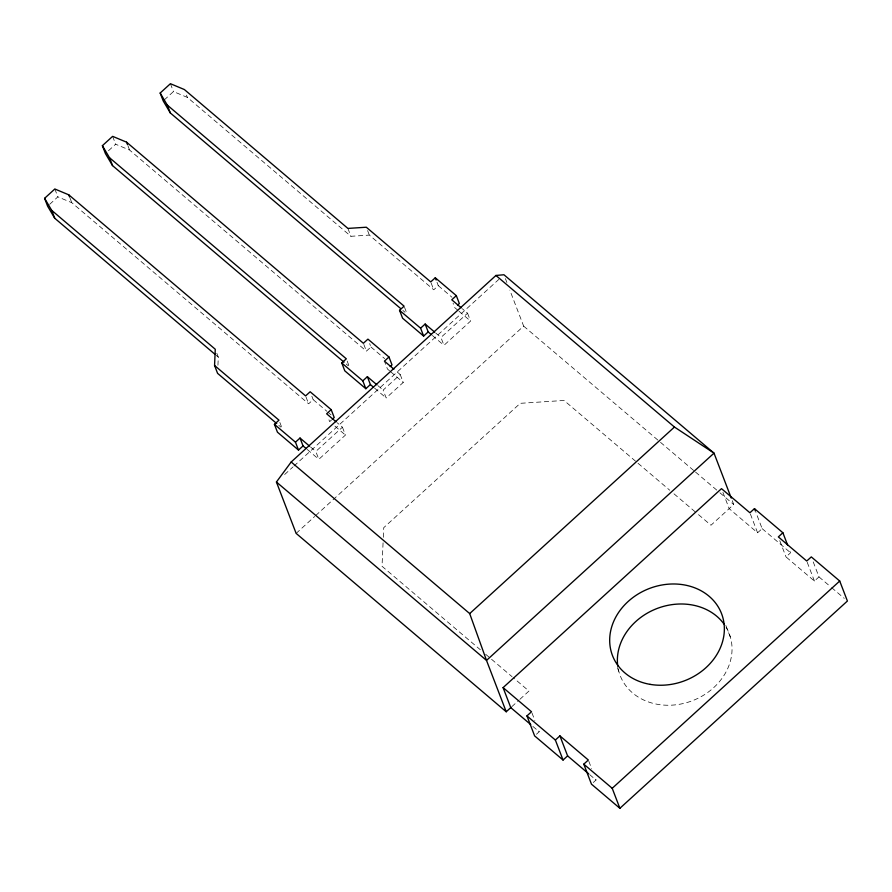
<?xml version="1.0" encoding="UTF-8"?>
<svg xmlns="http://www.w3.org/2000/svg" width="892" height="892" viewBox="0 0 892 892"><rect width="100%" height="100%" fill="white"/><g stroke="black" fill="none" stroke-linecap="round" stroke-linejoin="round"><path stroke-width="0.67" stroke-dasharray="4.46 3.34" d="M217.938 365.241L218.295 357.135L216.143 351.504M383.069 542.838L382.032 566.275L480.342 649.755M383.315 537.33L383.738 527.674L520.248 403.318L564.045 400.463L636.977 462.402M49.673 204.335L57.857 196.864L71.795 202.696L308.621 403.797L313.17 399.649L311.865 396.271M108.478 150.748L115.648 144.225L129.585 150.057L366.4 351.147L370.949 346.999L369.656 343.632M164.228 99.971L173.438 91.575L187.376 97.406L350.935 236.302L369.333 235.098L433.746 289.8L438.295 285.652L437.002 282.273M331.49 420.009L329.672 421.671L328.368 418.292M284.66 474.522L292.888 467.018M293.925 466.081L498.784 279.441M342.428 427.201L345.449 435.073L318.834 459.324L315.813 451.452L342.428 427.201L337.165 422.73M400.218 374.551L403.24 382.434L386.18 397.977L383.159 390.094L400.218 374.551L394.955 370.08M467.564 313.203L470.586 321.075L443.971 345.327L440.938 337.455L467.564 313.203L462.301 308.732M296.133 533.383L314.664 516.501M315.69 515.554L523.649 326.115L509.845 290.156M511.774 706.709L518.854 700.253M519.869 699.339L528.967 691.044L513.112 677.586M732.254 500.657L733.726 504.504L710.98 525.232L697.232 513.569M536.46 734.25L539.181 731.763L537.742 728.006M722.933 492.395L729.177 508.652L757.598 532.78L762.147 528.644L755.903 512.387M813.225 561.893L818.979 576.901L814.429 581.049L786.019 556.92L790.568 552.772L789.119 549.015M593.292 782.507L596.023 780.021L594.585 776.274M523.649 326.115L659.456 441.44M660.515 442.343L694.467 471.166M695.526 472.069L718.874 491.893M719.933 492.797L733.726 504.504M762.147 528.644L790.568 552.772M818.979 576.901L830.563 586.735M831.612 587.627L844.245 598.354M438.295 285.652L451.976 297.27M457.953 310.349L454.797 307.673L453.069 303.168M459.012 311.252L470.586 321.075M638.036 463.294L669.747 490.221M673.984 493.822L696.173 512.666M435.675 332.984L440.938 337.455M402.883 310.438L405.001 312.245M432.386 335.503L443.971 345.327M370.949 346.999L384.642 358.617M389.559 370.816L387.451 369.02L384.865 362.275M390.607 371.708L403.24 382.434M377.896 385.634L383.159 390.094M346.152 363.992L348.281 365.787M374.607 388.143L386.18 397.977M313.17 399.649L326.851 411.268M327.899 412.16L331.055 414.847M334.935 426.142L345.449 435.073M216.176 355.328L218.295 357.135M310.55 446.981L315.813 451.452M278.828 425.35L280.947 427.145M307.261 449.49L318.834 459.324M485.627 654.249L512.053 676.682M532.87 726.4L539.181 731.763M589.701 774.657L596.023 780.021M807.227 562.294L814.429 581.049M779.775 540.663L786.019 556.92M750.395 514.026L757.598 532.78M725.82 625.437L730.626 637.947M505.407 278.605L506.89 282.463M617.342 667.539L618.78 671.286M431.159 283.043L433.746 289.8M588.82 761.266L591.697 768.77M404.533 307.294L406.696 312.925M367.604 230.604L369.333 235.098M347.913 228.419L350.935 236.302M531.989 712.998L534.865 720.502M363.813 344.401L366.4 351.147M347.178 361.07L349.341 366.69M306.023 397.04L308.621 403.797M186.506 95.154L187.376 97.406M170.417 83.703L173.438 91.575M279.843 422.418L281.571 426.922M127.857 145.552L129.585 150.057M112.626 136.342L115.648 144.225M70.067 198.202L71.795 202.696M54.836 188.993L57.857 196.864M726.11 627.232A58.426 49.383 -21 0 1 692.46 700.699A58.426 49.383 -21 0 1 618.201 668.777"/><path stroke-width="1.34" d="M276.721 423.555L217.581 373.347L214.559 365.464L215.273 349.251L51.714 210.367L44.6 198.314L54.836 188.993L68.773 194.824L305.588 395.914L310.148 391.766L331.188 409.651L334.221 417.523L332.393 419.184M787.681 545.268L782.886 532.758L754.465 508.63L749.916 512.777L721.494 488.649L503.088 687.62L510.77 707.624L506.221 711.771L296.133 533.383L276.42 482.014L291.182 462L495.941 275.461L503.935 274.758L714.013 453.147L731.262 498.093M344.033 362.185L112.526 165.6L105.412 153.547L102.39 145.675L112.626 136.342L126.564 142.174L363.378 343.275L367.928 339.127L388.979 357.001L392.001 364.884L390.183 366.534M400.753 308.632L170.316 112.95L163.203 100.907L160.181 93.024L170.417 83.703L184.354 89.534L347.913 228.419L366.311 227.226L430.725 281.917L435.274 277.78L456.325 295.653L459.347 303.525L457.529 305.187M298.497 450.07L295.475 442.187L300.024 438.039L303.046 445.922L298.497 450.07L277.445 432.185L274.424 424.313L278.973 420.165L214.559 365.464M365.843 388.711L362.821 380.839L367.37 376.692L370.392 384.563L365.843 388.711L344.791 370.838L341.77 362.966L346.319 358.818L109.504 157.717L102.39 145.675M423.633 336.072L420.6 328.189L425.161 324.041L428.182 331.924L423.633 336.072L402.582 318.199L399.549 310.316L404.109 306.168L167.283 105.078L160.181 93.024M331.188 409.651L326.639 413.788L336.117 421.838M388.979 357.001L384.43 361.148L393.907 369.188M456.325 295.653L451.776 299.801L461.242 307.84M276.42 482.014L486.508 660.414L469.694 613.584L674.452 427.045L714.013 453.147L486.508 660.414L506.221 711.771M563.053 760.04L555.37 740.026L559.92 735.878L567.602 755.892L563.053 760.04L534.631 735.9L526.96 715.897L531.509 711.749L503.088 687.62M782.886 532.758L778.337 536.906L806.747 561.035L811.296 556.898L839.718 581.027L847.4 601.03L619.884 808.297L591.474 784.168L583.792 764.154L588.341 760.017L559.92 735.878M619.884 808.297L612.213 788.294L839.718 581.027M495.941 275.461L674.452 427.045M425.161 324.041L434.627 332.092M428.182 331.924L431.338 334.6M399.549 310.316L420.6 328.189M367.37 376.692L376.837 384.731M370.392 384.563L373.547 387.251M341.77 362.966L362.821 380.839M44.6 198.314L47.622 206.197L54.735 218.239L215.117 354.425M300.024 438.039L309.502 446.089M303.046 445.922L306.201 448.598M274.424 424.313L295.475 442.187M291.182 462L469.694 613.584M526.96 715.897L555.37 740.026M583.792 764.154L612.213 788.294M510.77 707.624L530.762 724.605M567.602 755.892L588.653 773.765M754.465 508.63L755.424 511.127M435.274 277.78L436.132 280.021M167.283 105.078L170.316 112.95M126.564 142.174L127.422 144.426M109.504 157.717L112.526 165.6M68.773 194.824L69.643 197.076M51.714 210.367L54.735 218.239M617.766 666.201A58.426 49.383 -21 0 1 656.256 608.812A58.426 49.383 -21 0 1 723.981 623.999M650.045 684.354A58.426 49.383 -21 0 0 722.944 617.933A58.426 49.383 -21 0 0 628.079 601.543A58.426 49.383 -21 0 0 650.045 684.354"/></g></svg>
